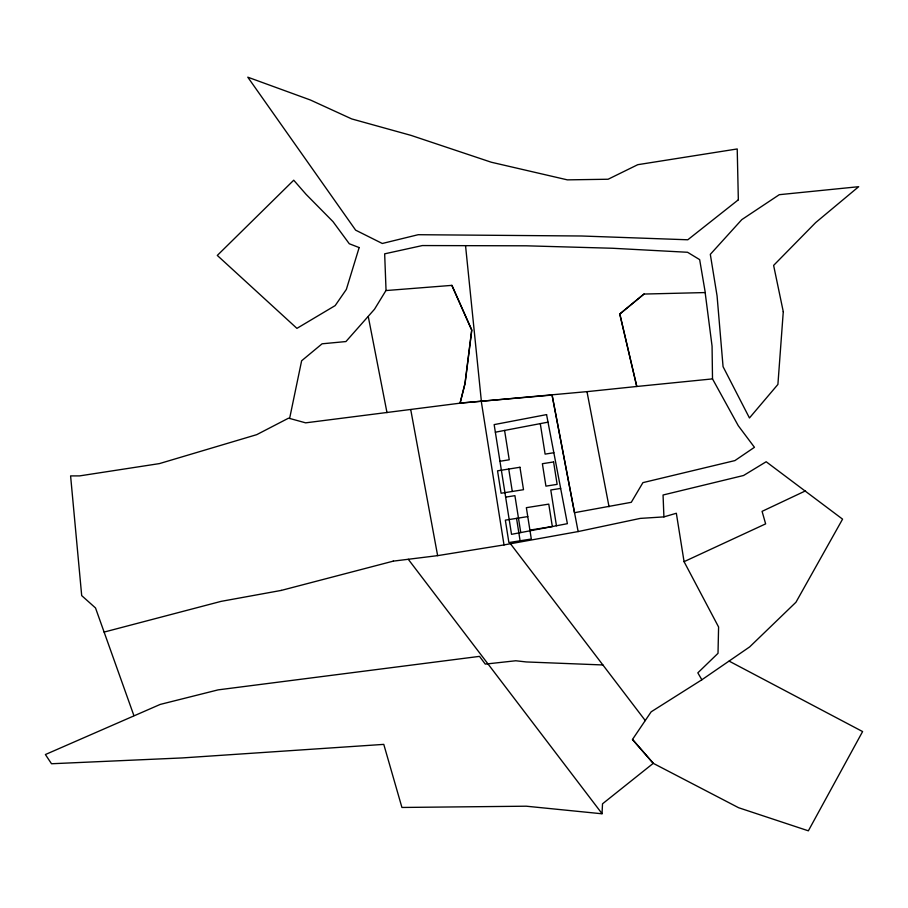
<?xml version="1.0" encoding="UTF-8"?>
<svg xmlns="http://www.w3.org/2000/svg" width="908" height="908" viewBox="0 0 908 908"><rect width="100%" height="100%" fill="white"/><g stroke="black" fill="none" stroke-linecap="round" stroke-linejoin="round"><path stroke-width="1.36" d="M602.923 664.962L526.243 661.943L515.755 660.763L485.281 664.111L479.503 656.37L218.147 689.864L160.194 704.426L45.4 754.537L51.506 763.753L182.247 757.93L383.778 744.378L401.926 807.462L526.243 806.202L602.027 813.784L602.515 803.818L653.306 763.288L632.558 739.475M587.101 391.62L460.027 403.175L305.644 422.844L289.618 418.44L301.626 360.782L322.09 343.803L345.937 341.556L374.516 309.219L385.934 290.56L451.934 285.362L471.797 330.069L465.089 383.426L460.14 403.061L552.2 395.059M460.027 403.175L464.975 383.448L471.695 330.092L451.832 285.384M644.056 294.033L619.846 313.986L636.78 386.479L712.508 378.897L738.283 425.727L754.446 447.304L734.924 460.583L642.921 482.636L631.287 502.306L574.492 512.691L552.087 395.082L578.135 531.566L504.008 544.913L481.251 401.2M729.147 661.138L862.6 731.564L808.358 830.82L738.601 807.723L653.192 763.299L632.445 739.498L651.15 711.827L701.861 679.774L749.679 646.893L795.964 602.231L842.567 519.149L766.17 461.752L743.561 475.497L663.056 495.008L663.918 516.89L640.254 518.4L578.135 531.566M805.521 490.853L762.073 511.352L765.637 523.871L684.065 561.666L718.591 626.997L718.012 653.317L697.832 672.851L701.861 679.774M663.918 516.89L676.346 513.258L684.065 561.666M104.102 632.082L221.098 601.368L281.367 590.393M281.253 590.416L393.3 561.133M495.359 432.197L548.012 422.152M393.198 561.144L437.735 555.628L504.11 544.902M499.956 461.264L509.229 459.789L504.587 430.437M553.846 452.729L545.106 454.114L540.283 423.627M505.631 497.13L514.915 495.666L520.749 532.576M560.656 488.425L550.781 489.991L556.445 525.766M527.764 516.595L505.347 520.148L508.889 542.564L531.316 539.023L526.356 507.674L548.773 504.122L552.325 526.549L529.897 530.102M289.618 418.44L288.483 418.202L256.714 434.66L159.422 463.602L79.609 475.894L70.597 475.906L81.697 595.614L95.51 607.951L133.885 715.572M510.466 543.756L645.316 720.611M408.271 559.283L602.038 813.647M368.33 316.869L387.001 412.663M609.052 506.8L586.988 391.654L636.78 386.479L619.733 314.009L643.942 294.056L705.266 292.558L699.659 259.631L687.56 252.276L612.503 248.259L526.243 245.807L422.356 245.557L384.663 253.831L386.048 290.537M410.745 409.69L437.633 555.651M508.741 469.039L512.294 491.466M516.55 518.366L520.102 540.793M705.153 292.58L712.065 346.13L712.508 378.897M465.543 245.659L481.365 401.154M783.275 311.682L777.906 384.424L749.452 417.975L723.063 366.673L717.07 295.906L710.317 254.353L741.791 219.634L779.291 194.687L858.684 186.696L815.645 222.608L773.616 265.408L783.275 311.682M359.159 247.566L346.357 289.402L335.188 305.587L296.927 328.367L217.296 255.432L293.727 180.204L306.087 194.357L333.032 221.666L349.285 243.753L359.159 247.566M738.34 199.805L687.799 239.78L581.665 236.001L418.191 234.707L382.302 243.48L355.63 230.144L247.782 77.18L310.411 100.005L351.714 118.925L411.029 135.383L491.319 162.237L567.398 179.863L608.11 179.239L637.768 164.689L737.217 148.957L738.34 199.805M546.571 414.615L494.156 424.615L511.522 534.335L567.386 523.678L546.571 414.615M519.955 467.268L497.539 470.821L501.08 493.237L523.507 489.696L519.955 467.268M553.585 461.945L542.382 463.716L545.924 486.143L557.137 484.361L553.585 461.945"/></g></svg>
